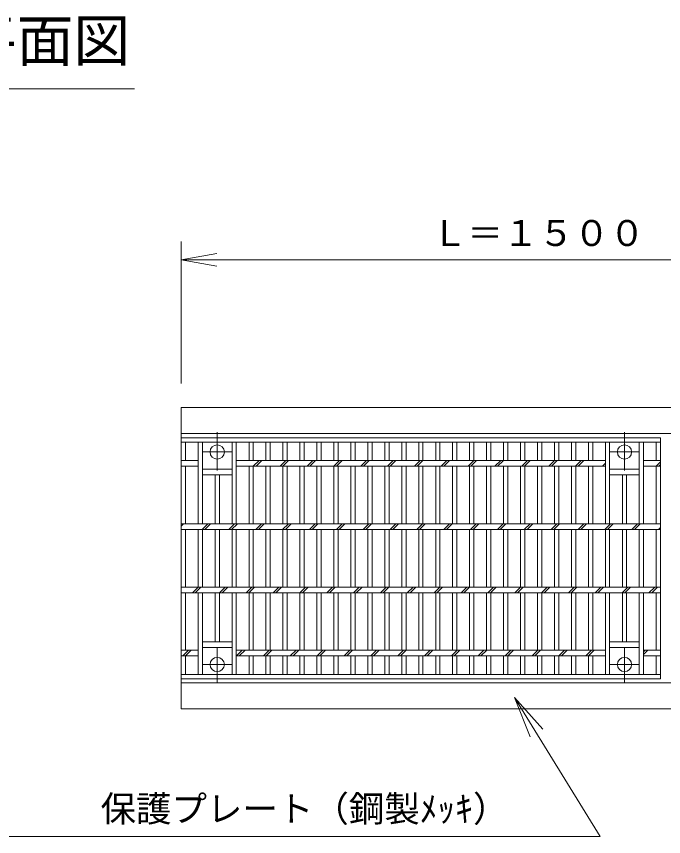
# Model space of a CAD drawing. Units: millimetres on the paper, scale 1:20. Extents: x 40 to 214, y 38 to 310.
# Drawn here: x 132.9 to 178.5, y 116.4 to 174.3 of the extents above; entities that cross this region are included whole.
import ezdxf
from ezdxf.enums import TextEntityAlignment as Align

# ---------------------------------------------------------------- set-up
doc = ezdxf.new("R2010")
doc.units = ezdxf.units.MM
doc.layers.add('1', color=4, linetype='Continuous', lineweight=18)
doc.styles.add('ＭＳ ゴシック-5.0-0.0', font='')
doc.styles.get('ＭＳ ゴシック-5.0-0.0').set_extended_font_data('ＭＳ ゴシック-5.0-0.0')

msp = doc.modelspace()

# ---------------------------------------------------------------- linework, layer by layer
at = {"layer": '1'}
for p, q in [((122.05, 169.177), (141.247, 169.177)), ((144.534, 148.373), (144.534, 158.401)), ((144.534, 157.103), (147.045, 157.546)), ((144.534, 157.103), (147.045, 156.66)), ((144.534, 157.103), (195.657, 157.103)), ((144.534, 144.845), (195.657, 144.845)), ((147.077, 142.24), (147.077, 144.944)), ((175.789, 142.24), (175.789, 144.944)), ((144.534, 144.247), (178.333, 144.247)), ((144.835, 144.247), (144.835, 142.942)), ((145.73, 138.48), (145.73, 144.247)), ((146.031, 138.48), (146.031, 144.247)), ((148.123, 138.48), (148.123, 144.247)), ((148.424, 138.48), (148.424, 144.247)), ((149.319, 144.247), (149.319, 142.942)), ((149.62, 144.247), (149.62, 142.942)), ((150.515, 144.247), (150.515, 142.942)), ((150.816, 144.247), (150.816, 142.942)), ((151.712, 144.247), (151.712, 142.942)), ((152.013, 144.247), (152.013, 142.942)), ((152.908, 144.247), (152.908, 142.942)), ((153.209, 144.247), (153.209, 142.942)), ((154.104, 144.247), (154.104, 142.942)), ((154.406, 144.247), (154.406, 142.942)), ((155.301, 144.247), (155.301, 142.942)), ((155.602, 144.247), (155.602, 142.942)), ((156.497, 144.247), (156.497, 142.942)), ((156.798, 144.247), (156.798, 142.942)), ((157.693, 144.247), (157.693, 142.942)), ((157.995, 144.247), (157.995, 142.942)), ((158.89, 144.247), (158.89, 142.942)), ((159.191, 144.247), (159.191, 142.942)), ((160.086, 144.247), (160.086, 142.942)), ((160.387, 144.247), (160.387, 142.942)), ((161.282, 144.247), (161.282, 142.942)), ((161.584, 144.247), (161.584, 142.942)), ((162.479, 144.247), (162.479, 142.942)), ((162.78, 144.247), (162.78, 142.942)), ((163.675, 144.247), (163.675, 142.942)), ((163.976, 144.247), (163.976, 142.942)), ((164.872, 144.247), (164.872, 142.942)), ((165.173, 144.247), (165.173, 142.942)), ((166.068, 144.247), (166.068, 142.942)), ((166.369, 144.247), (166.369, 142.942)), ((167.264, 144.247), (167.264, 142.942)), ((167.565, 144.247), (167.565, 142.942)), ((168.461, 144.247), (168.461, 142.942)), ((168.762, 144.247), (168.762, 142.942)), ((169.657, 144.247), (169.657, 142.942)), ((169.958, 144.247), (169.958, 142.942)), ((170.853, 144.247), (170.853, 142.942)), ((171.155, 144.247), (171.155, 142.942)), ((172.05, 144.247), (172.05, 142.942)), ((172.351, 144.247), (172.351, 142.942)), ((173.246, 144.247), (173.246, 142.942)), ((173.547, 144.247), (173.547, 142.942)), ((174.442, 138.48), (174.442, 144.247)), ((174.744, 138.48), (174.744, 144.247)), ((176.835, 138.48), (176.835, 144.247)), ((177.136, 138.48), (177.136, 144.247)), ((178.031, 144.247), (178.031, 142.942)), ((146.031, 143.544), (148.123, 143.544)), ((176.835, 143.544), (174.744, 143.544)), ((144.534, 142.942), (145.73, 142.942)), ((148.424, 142.942), (174.442, 142.942)), ((150.023, 142.942), (149.622, 142.54)), ((150.213, 142.942), (149.811, 142.54)), ((151.916, 142.942), (151.515, 142.54)), ((152.106, 142.942), (151.704, 142.54)), ((153.809, 142.942), (153.408, 142.54)), ((153.999, 142.942), (153.597, 142.54)), ((155.702, 142.942), (155.301, 142.54)), ((155.892, 142.942), (155.49, 142.54)), ((157.595, 142.942), (157.194, 142.54)), ((157.785, 142.942), (157.383, 142.54)), ((159.489, 142.942), (159.087, 142.54)), ((159.678, 142.942), (159.276, 142.54)), ((161.382, 142.942), (160.98, 142.54)), ((161.571, 142.942), (161.169, 142.54)), ((163.275, 142.942), (162.873, 142.54)), ((163.464, 142.942), (163.062, 142.54)), ((165.168, 142.942), (164.766, 142.54)), ((165.357, 142.942), (164.955, 142.54)), ((167.061, 142.942), (166.659, 142.54)), ((167.25, 142.942), (166.848, 142.54)), ((168.954, 142.942), (168.552, 142.54)), ((169.143, 142.942), (168.741, 142.54)), ((170.847, 142.942), (170.445, 142.54)), ((171.036, 142.942), (170.634, 142.54)), ((172.74, 142.942), (172.338, 142.54)), ((172.929, 142.942), (172.528, 142.54)), ((177.136, 142.942), (178.333, 142.942)), ((144.534, 142.54), (145.73, 142.54)), ((144.835, 142.54), (144.835, 138.48)), ((146.028, 142.543), (146.025, 142.54)), ((148.424, 142.54), (174.442, 142.54)), ((149.319, 142.54), (149.319, 138.48)), ((149.62, 142.54), (149.62, 138.48)), ((150.515, 142.54), (150.515, 138.48)), ((150.816, 142.54), (150.816, 138.48)), ((151.712, 142.54), (151.712, 138.48)), ((152.013, 142.54), (152.013, 138.48)), ((152.908, 142.54), (152.908, 138.48)), ((153.209, 142.54), (153.209, 138.48)), ((154.104, 142.54), (154.104, 138.48)), ((154.406, 142.54), (154.406, 138.48)), ((155.301, 142.54), (155.301, 138.48)), ((155.602, 142.54), (155.602, 138.48)), ((156.497, 142.54), (156.497, 138.48)), ((156.798, 142.54), (156.798, 138.48)), ((157.693, 142.54), (157.693, 138.48)), ((157.995, 142.54), (157.995, 138.48)), ((158.89, 142.54), (158.89, 138.48)), ((159.191, 142.54), (159.191, 138.48)), ((160.086, 142.54), (160.086, 138.48)), ((160.387, 142.54), (160.387, 138.48)), ((161.282, 142.54), (161.282, 138.48)), ((161.584, 142.54), (161.584, 138.48)), ((162.479, 142.54), (162.479, 138.48)), ((162.78, 142.54), (162.78, 138.48)), ((163.675, 142.54), (163.675, 138.48)), ((163.976, 142.54), (163.976, 138.48)), ((164.872, 142.54), (164.872, 138.48)), ((165.173, 142.54), (165.173, 138.48)), ((166.068, 142.54), (166.068, 138.48)), ((166.369, 142.54), (166.369, 138.48)), ((167.264, 142.54), (167.264, 138.48)), ((167.565, 142.54), (167.565, 138.48)), ((168.461, 142.54), (168.461, 138.48)), ((168.762, 142.54), (168.762, 138.48)), ((169.657, 142.54), (169.657, 138.48)), ((169.958, 142.54), (169.958, 138.48)), ((170.853, 142.54), (170.853, 138.48)), ((171.155, 142.54), (171.155, 138.48)), ((172.05, 142.54), (172.05, 138.48)), ((172.351, 142.54), (172.351, 138.48)), ((173.246, 142.54), (173.246, 138.48)), ((173.547, 142.54), (173.547, 138.48)), ((174.442, 142.751), (174.231, 142.54)), ((177.136, 142.54), (178.333, 142.54)), ((178.333, 142.855), (178.017, 142.54)), ((178.031, 142.54), (178.031, 138.48)), ((178.333, 142.666), (178.207, 142.54)), ((148.123, 142.341), (146.031, 142.341)), ((148.123, 141.938), (146.031, 141.938)), ((146.926, 141.938), (146.926, 138.48)), ((147.227, 141.938), (147.227, 138.48)), ((174.744, 142.341), (176.835, 142.341)), ((174.744, 141.938), (176.835, 141.938)), ((175.639, 141.938), (175.639, 138.48)), ((175.94, 141.938), (175.94, 138.48)), ((144.534, 138.48), (178.333, 138.48)), ((144.709, 138.48), (144.534, 138.305)), ((146.412, 138.48), (146.011, 138.078)), ((146.602, 138.48), (146.2, 138.078)), ((148.305, 138.48), (147.904, 138.078)), ((148.495, 138.48), (148.093, 138.078)), ((150.199, 138.48), (149.797, 138.078)), ((150.388, 138.48), (149.986, 138.078)), ((152.092, 138.48), (151.69, 138.078)), ((152.281, 138.48), (151.879, 138.078)), ((153.985, 138.48), (153.583, 138.078)), ((154.174, 138.48), (153.772, 138.078)), ((155.878, 138.48), (155.476, 138.078)), ((156.067, 138.48), (155.665, 138.078)), ((157.771, 138.48), (157.369, 138.078)), ((157.96, 138.48), (157.558, 138.078)), ((159.664, 138.48), (159.262, 138.078)), ((159.853, 138.48), (159.451, 138.078)), ((161.557, 138.48), (161.155, 138.078)), ((161.746, 138.48), (161.344, 138.078)), ((163.45, 138.48), (163.048, 138.078)), ((163.639, 138.48), (163.238, 138.078)), ((165.343, 138.48), (164.941, 138.078)), ((165.532, 138.48), (165.131, 138.078)), ((167.236, 138.48), (166.834, 138.078)), ((167.425, 138.48), (167.024, 138.078)), ((169.129, 138.48), (168.727, 138.078)), ((169.318, 138.48), (168.917, 138.078)), ((171.022, 138.48), (170.62, 138.078)), ((171.211, 138.48), (170.81, 138.078)), ((172.915, 138.48), (172.513, 138.078)), ((173.104, 138.48), (172.703, 138.078)), ((174.808, 138.48), (174.406, 138.078)), ((174.997, 138.48), (174.596, 138.078)), ((176.701, 138.48), (176.299, 138.078)), ((176.89, 138.48), (176.489, 138.078)), ((144.534, 138.078), (178.333, 138.078)), ((144.835, 138.078), (144.835, 134.018)), ((145.73, 138.078), (145.73, 134.018)), ((146.031, 138.078), (146.031, 134.018)), ((146.926, 138.078), (146.926, 134.018)), ((147.227, 138.078), (147.227, 134.018)), ((148.123, 138.078), (148.123, 134.018)), ((148.424, 138.078), (148.424, 134.018)), ((149.319, 138.078), (149.319, 134.018)), ((149.62, 138.078), (149.62, 134.018)), ((150.515, 138.078), (150.515, 134.018)), ((150.816, 138.078), (150.816, 134.018)), ((151.712, 138.078), (151.712, 134.018)), ((152.013, 138.078), (152.013, 134.018)), ((152.908, 138.078), (152.908, 134.018)), ((153.209, 138.078), (153.209, 134.018)), ((154.104, 138.078), (154.104, 134.018)), ((154.406, 138.078), (154.406, 134.018)), ((155.301, 138.078), (155.301, 134.018)), ((155.602, 138.078), (155.602, 134.018)), ((156.497, 138.078), (156.497, 134.018)), ((156.798, 138.078), (156.798, 134.018)), ((157.693, 138.078), (157.693, 134.018)), ((157.995, 138.078), (157.995, 134.018)), ((158.89, 138.078), (158.89, 134.018)), ((159.191, 138.078), (159.191, 134.018)), ((160.086, 138.078), (160.086, 134.018)), ((160.387, 138.078), (160.387, 134.018)), ((161.282, 138.078), (161.282, 134.018)), ((161.584, 138.078), (161.584, 134.018)), ((162.479, 138.078), (162.479, 134.018)), ((162.78, 138.078), (162.78, 134.018)), ((163.675, 138.078), (163.675, 134.018)), ((163.976, 138.078), (163.976, 134.018)), ((164.872, 138.078), (164.872, 134.018)), ((165.173, 138.078), (165.173, 134.018)), ((166.068, 138.078), (166.068, 134.018)), ((166.369, 138.078), (166.369, 134.018)), ((167.264, 138.078), (167.264, 134.018)), ((167.565, 138.078), (167.565, 134.018)), ((168.461, 138.078), (168.461, 134.018)), ((168.762, 138.078), (168.762, 134.018)), ((169.657, 138.078), (169.657, 134.018)), ((169.958, 138.078), (169.958, 134.018)), ((170.853, 138.078), (170.853, 134.018)), ((171.155, 138.078), (171.155, 134.018)), ((172.05, 138.078), (172.05, 134.018)), ((172.351, 138.078), (172.351, 134.018)), ((173.246, 138.078), (173.246, 134.018)), ((173.547, 138.078), (173.547, 134.018)), ((174.442, 138.078), (174.442, 134.018)), ((174.744, 138.078), (174.744, 134.018)), ((175.639, 138.078), (175.639, 134.018)), ((175.639, 138.078), (175.639, 134.018)), ((175.94, 138.078), (175.94, 134.018)), ((176.835, 138.078), (176.835, 134.018)), ((177.136, 138.078), (177.136, 134.018)), ((178.031, 138.078), (178.031, 134.018)), ((178.333, 138.218), (178.193, 138.078)), ((144.534, 134.018), (178.333, 134.018)), ((145.737, 134.018), (145.335, 133.616)), ((145.926, 134.018), (145.524, 133.616)), ((147.63, 134.018), (147.228, 133.616)), ((147.819, 134.018), (147.417, 133.616)), ((149.523, 134.018), (149.121, 133.616)), ((149.712, 134.018), (149.31, 133.616)), ((151.416, 134.018), (151.014, 133.616)), ((151.605, 134.018), (151.203, 133.616)), ((153.309, 134.018), (152.907, 133.616)), ((153.498, 134.018), (153.096, 133.616)), ((155.202, 134.018), (154.8, 133.616)), ((155.391, 134.018), (154.989, 133.616)), ((157.095, 134.018), (156.693, 133.616)), ((157.284, 134.018), (156.883, 133.616)), ((158.988, 134.018), (158.586, 133.616)), ((159.177, 134.018), (158.776, 133.616)), ((160.881, 134.018), (160.479, 133.616)), ((161.07, 134.018), (160.669, 133.616)), ((162.774, 134.018), (162.372, 133.616)), ((162.963, 134.018), (162.562, 133.616)), ((164.667, 134.018), (164.265, 133.616)), ((164.856, 134.018), (164.455, 133.616)), ((166.56, 134.018), (166.158, 133.616)), ((166.749, 134.018), (166.348, 133.616)), ((168.453, 134.018), (168.051, 133.616)), ((168.642, 134.018), (168.241, 133.616)), ((170.346, 134.018), (169.944, 133.616)), ((170.535, 134.018), (170.134, 133.616)), ((172.239, 134.018), (171.838, 133.616)), ((172.428, 134.018), (172.027, 133.616)), ((174.132, 134.018), (173.731, 133.616)), ((174.321, 134.018), (173.92, 133.616)), ((176.025, 134.018), (175.624, 133.616)), ((176.214, 134.018), (175.813, 133.616)), ((177.918, 134.018), (177.517, 133.616)), ((178.108, 134.018), (177.706, 133.616)), ((144.534, 133.616), (178.333, 133.616)), ((144.835, 133.616), (144.835, 129.556)), ((145.73, 127.849), (145.73, 133.616)), ((146.031, 127.849), (146.031, 133.616)), ((146.926, 133.616), (146.926, 130.157)), ((147.227, 133.616), (147.227, 130.157)), ((148.123, 127.849), (148.123, 133.616)), ((148.424, 127.849), (148.424, 133.616)), ((149.319, 133.616), (149.319, 129.556)), ((149.62, 133.616), (149.62, 129.556)), ((150.515, 133.616), (150.515, 129.556)), ((150.816, 133.616), (150.816, 129.556)), ((151.712, 133.616), (151.712, 129.556)), ((152.013, 133.616), (152.013, 129.556)), ((152.908, 133.616), (152.908, 129.556)), ((153.209, 133.616), (153.209, 129.556)), ((154.104, 133.616), (154.104, 129.556)), ((154.406, 133.616), (154.406, 129.556)), ((155.301, 133.616), (155.301, 129.556)), ((155.602, 133.616), (155.602, 129.556)), ((156.497, 133.616), (156.497, 129.556)), ((156.798, 133.616), (156.798, 129.556)), ((157.693, 133.616), (157.693, 129.556)), ((157.995, 133.616), (157.995, 129.556)), ((158.89, 133.616), (158.89, 129.556)), ((159.191, 133.616), (159.191, 129.556)), ((160.086, 133.616), (160.086, 129.556)), ((160.387, 133.616), (160.387, 129.556)), ((161.282, 133.616), (161.282, 129.556)), ((161.584, 133.616), (161.584, 129.556)), ((162.479, 133.616), (162.479, 129.556)), ((162.78, 133.616), (162.78, 129.556)), ((163.675, 133.616), (163.675, 129.556)), ((163.976, 133.616), (163.976, 129.556)), ((164.872, 133.616), (164.872, 129.556)), ((165.173, 133.616), (165.173, 129.556)), ((166.068, 133.616), (166.068, 129.556)), ((166.369, 133.616), (166.369, 129.556)), ((167.264, 133.616), (167.264, 129.556)), ((167.565, 133.616), (167.565, 129.556)), ((168.461, 133.616), (168.461, 129.556)), ((168.762, 133.616), (168.762, 129.556)), ((169.657, 133.616), (169.657, 129.556)), ((169.958, 133.616), (169.958, 129.556)), ((170.853, 133.616), (170.853, 129.556)), ((171.155, 133.616), (171.155, 129.556)), ((172.05, 133.616), (172.05, 129.556)), ((172.351, 133.616), (172.351, 129.556)), ((173.246, 133.616), (173.246, 129.556)), ((173.547, 133.616), (173.547, 129.556)), ((174.442, 127.849), (174.442, 133.616)), ((174.744, 127.849), (174.744, 133.616)), ((175.639, 133.616), (175.639, 130.157)), ((175.94, 133.616), (175.94, 130.157)), ((176.835, 127.849), (176.835, 133.616)), ((177.136, 127.849), (177.136, 133.616)), ((178.031, 133.616), (178.031, 129.556)), ((148.123, 130.157), (146.031, 130.157)), ((148.123, 129.755), (146.031, 129.755)), ((147.077, 129.697), (147.077, 127.223)), ((174.744, 130.157), (176.835, 130.157)), ((174.744, 129.755), (176.835, 129.755)), ((175.789, 129.697), (175.789, 127.223)), ((144.534, 129.556), (145.73, 129.556)), ((144.534, 129.154), (145.73, 129.154)), ((145.061, 129.556), (144.659, 129.154)), ((144.835, 129.154), (144.835, 127.849)), ((145.25, 129.556), (144.848, 129.154)), ((148.424, 129.556), (174.442, 129.556)), ((148.424, 129.154), (174.442, 129.154)), ((148.847, 129.556), (148.445, 129.154)), ((149.036, 129.556), (148.635, 129.154)), ((149.319, 129.154), (149.319, 127.849)), ((149.62, 129.154), (149.62, 127.849)), ((150.74, 129.556), (150.338, 129.154)), ((150.515, 129.154), (150.515, 127.849)), ((150.929, 129.556), (150.528, 129.154)), ((150.816, 129.154), (150.816, 127.849)), ((151.712, 129.154), (151.712, 127.849)), ((152.013, 129.154), (152.013, 127.849)), ((152.633, 129.556), (152.231, 129.154)), ((152.822, 129.556), (152.421, 129.154)), ((152.908, 129.154), (152.908, 127.849)), ((153.209, 129.154), (153.209, 127.849)), ((154.104, 129.154), (154.104, 127.849)), ((154.526, 129.556), (154.124, 129.154)), ((154.715, 129.556), (154.314, 129.154)), ((154.406, 129.154), (154.406, 127.849)), ((155.301, 129.154), (155.301, 127.849)), ((155.602, 129.154), (155.602, 127.849)), ((156.419, 129.556), (156.017, 129.154)), ((156.608, 129.556), (156.207, 129.154)), ((156.497, 129.154), (156.497, 127.849)), ((156.798, 129.154), (156.798, 127.849)), ((157.693, 129.154), (157.693, 127.849)), ((158.312, 129.556), (157.91, 129.154)), ((157.995, 129.154), (157.995, 127.849)), ((158.501, 129.556), (158.1, 129.154)), ((158.89, 129.154), (158.89, 127.849)), ((159.191, 129.154), (159.191, 127.849)), ((160.205, 129.556), (159.803, 129.154)), ((160.394, 129.556), (159.993, 129.154)), ((160.086, 129.154), (160.086, 127.849)), ((160.387, 129.154), (160.387, 127.849)), ((161.282, 129.154), (161.282, 127.849)), ((161.584, 129.154), (161.584, 127.849)), ((162.098, 129.556), (161.696, 129.154)), ((162.287, 129.556), (161.886, 129.154)), ((162.479, 129.154), (162.479, 127.849)), ((162.78, 129.154), (162.78, 127.849)), ((163.991, 129.556), (163.59, 129.154)), ((163.675, 129.154), (163.675, 127.849)), ((164.18, 129.556), (163.779, 129.154)), ((163.976, 129.154), (163.976, 127.849)), ((164.872, 129.154), (164.872, 127.849)), ((165.173, 129.154), (165.173, 127.849)), ((165.884, 129.556), (165.483, 129.154)), ((166.073, 129.556), (165.672, 129.154)), ((166.068, 129.154), (166.068, 127.849)), ((166.369, 129.154), (166.369, 127.849)), ((167.264, 129.154), (167.264, 127.849)), ((167.777, 129.556), (167.376, 129.154)), ((167.966, 129.556), (167.565, 129.154)), ((167.565, 129.154), (167.565, 127.849)), ((168.461, 129.154), (168.461, 127.849)), ((168.762, 129.154), (168.762, 127.849)), ((169.67, 129.556), (169.269, 129.154)), ((169.86, 129.556), (169.458, 129.154)), ((169.657, 129.154), (169.657, 127.849)), ((169.958, 129.154), (169.958, 127.849)), ((170.853, 129.154), (170.853, 127.849)), ((171.155, 129.154), (171.155, 127.849)), ((171.563, 129.556), (171.162, 129.154)), ((171.753, 129.556), (171.351, 129.154)), ((172.05, 129.154), (172.05, 127.849)), ((172.351, 129.154), (172.351, 127.849)), ((173.456, 129.556), (173.055, 129.154)), ((173.646, 129.556), (173.244, 129.154)), ((173.246, 129.154), (173.246, 127.849)), ((173.547, 129.154), (173.547, 127.849)), ((177.432, 129.556), (177.136, 129.26)), ((177.242, 129.556), (177.136, 129.45)), ((177.136, 129.556), (178.333, 129.556)), ((177.136, 129.154), (178.333, 129.154)), ((178.031, 129.154), (178.031, 127.849)), ((146.031, 128.552), (148.123, 128.552)), ((176.835, 128.552), (174.744, 128.552)), ((144.534, 127.849), (178.333, 127.849)), ((144.534, 127.25), (195.657, 127.25)), ((168.031, 126.232), (170.021, 123.987)), ((168.031, 126.232), (169.133, 123.442)), ((168.031, 126.232), (174.065, 116.408)), ((174.065, 116.408), (131.108, 116.408))]:
    msp.add_line(p, q, dxfattribs=at)
at = {"layer": '1', "color": 2}
for p, q in [((144.534, 146.673), (195.657, 146.673)), ((144.534, 146.673), (144.534, 125.423)), ((144.534, 144.548), (178.333, 144.548)), ((178.333, 144.548), (178.333, 127.548)), ((144.534, 127.548), (178.333, 127.548)), ((144.534, 125.423), (195.657, 125.423))]:
    msp.add_line(p, q, dxfattribs=at)
at = {"layer": '1'}
for centre in [(147.077, 143.544), (175.789, 143.544), (147.077, 128.552), (175.789, 128.552)]:
    msp.add_circle(centre, 0.502, dxfattribs=at)

# ---------------------------------------------------------------- texts
at = {"layer": '1', "color": 7, "style": 'ＭＳ ゴシック-5.0-0.0'}
for s, height, p in [('□ 平面図', 2.933, (122.946, 170.226)), ('Ｌ＝１５００', 1.833, (162.22, 157.528)), ('保護プレート（鋼製ﾒｯｷ）', 1.833, (138.854, 116.908))]:
    msp.add_text(s, height=height, dxfattribs=at).set_placement(p, align=Align.BOTTOM_LEFT)

doc.saveas('drawing.dxf')
